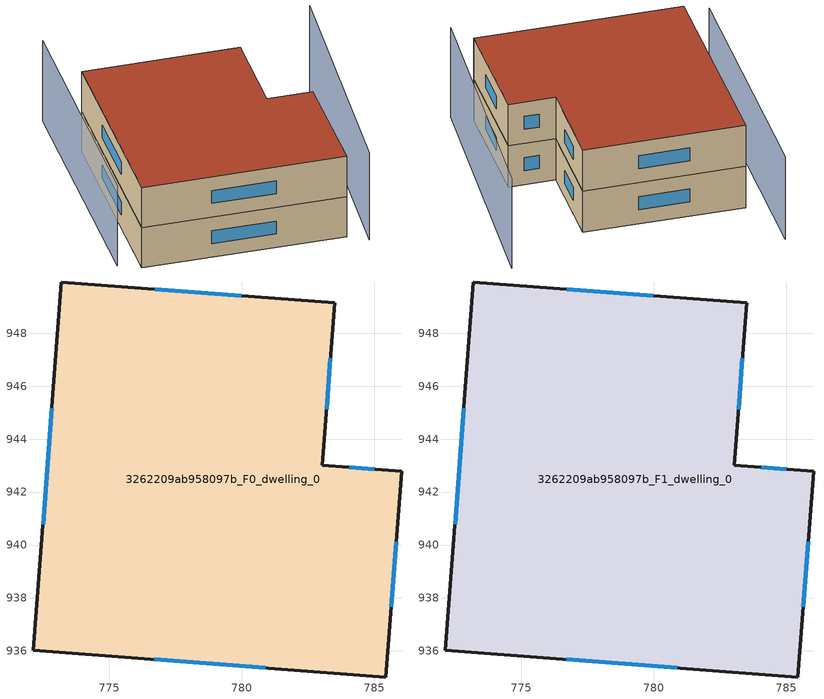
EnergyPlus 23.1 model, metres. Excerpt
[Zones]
3262209ab958097b_F0_dwelling_0
 floor ground (EU_floor_Construction): 783.51,949.15 783.05,943.02 786.04,942.79 785.45,935.01 772.13,936.02 773.19,949.94 z0
 wall outside (EU_wall_Construction): 783.51,949.15 773.19,949.94 772.13,936.02 785.45,935.01 786.04,942.79 783.05,943.02 783.51,949.15 z0:3
 window (EU_Window_Construction): 779.98,949.42 776.72,949.67 / 783.21,945.12 783.35,947.05 / 785.01,942.87 784.07,942.94 / 785.65,937.68 785.84,940.13 / 776.69,935.68 780.89,935.36 / 772.83,945.17 772.49,940.79 z1.03:1.97
3262209ab958097b_F1_dwelling_0
 floor to 3262209ab958097b_F0_dwelling_0 (EU_floor_Construction): 783.51,949.15 783.05,943.02 786.04,942.79 785.45,935.01 772.13,936.02 773.19,949.94 z3
 wall outside (EU_wall_Construction): 783.51,949.15 773.19,949.94 772.13,936.02 785.45,935.01 786.04,942.79 783.05,943.02 783.51,949.15 z3:6
 window (EU_Window_Construction): 779.98,949.42 776.72,949.67 / 783.21,945.12 783.35,947.05 / 785.01,942.87 784.07,942.94 / 785.65,937.68 785.84,940.13 / 776.69,935.68 780.89,935.36 / 772.83,945.17 772.49,940.79 z4.03:4.97
 roof outside (EU_roof_Construction): 785.45,935.01 786.04,942.79 783.05,943.02 783.51,949.15 773.19,949.94 772.13,936.02 z6
shading: 786.65,934.18 788.97,951.43 z0:6.5; 772.14,954.12 770.77,936.77 z0:6
[Building]
EU S2 Campaign: North Axis=0; Terrain=City; Solar Distribution=FullExterior
[Site:Location]
Cape.Town.Intl.AP: Latitude=-33.965; Longitude=18.602; Time Zone=2; Elevation=46
[SizingPeriod:WeatherFileDays]
AnnualSizingPeriod: Begin Month=1; Begin Day of Month=1; End Month=12; End Day of Month=31; Day of Week for Start Day=Monday; Use Weather File Daylight Saving Period=No; Use Weather File Rain and Snow Indicators=No
[MATERIAL]
EU_InternalMass_Material: Roughness=MediumRough; Thickness=0.1; Conductivity=1; Density=1800; Specific Heat=900; Thermal Absorptance=0.9; Solar Absorptance=0.7; Visible Absorptance=0.7
[MATERIAL:NOMASS] Roughness=MediumRough; Thermal Absorptance=0.9; Solar Absorptance=0.7; Visible Absorptance=0.7
Name | Thermal Resistance
EU_wall_NoMass | 0.493876
EU_roof_NoMass | 0.449382
EU_floor_NoMass | 1.25
[WINDOWMATERIAL:SIMPLEGLAZINGSYSTEM]
EU_Window_SimpleGlazing: UFactor=4.4; Solar Heat Gain Coefficient=0.85; Visible Transmittance=0.85
[CONSTRUCTION]
EU_wall_Construction: EU_wall_NoMass
EU_roof_Construction: EU_roof_NoMass
EU_floor_Construction: EU_floor_NoMass
EU_Window_Construction: EU_Window_SimpleGlazing
EU_InternalMass_Construction: EU_InternalMass_Material
[ZONE] Type=1; Multiplier=1; Ceiling Height=autocalculate; Floor Area=autocalculate; Part of Total Floor Area=Yes
Name | Volume
3262209ab958097b_F0_dwelling_0 | 503.618
3262209ab958097b_F1_dwelling_0 | 503.62
[INTERNALMASS] Construction=EU_InternalMass_Construction; Surface Area=167.873
Name | Zone or ZoneList
3262209ab958097b_F0_dwelling_0_EU_InternalMass | 3262209ab958097b_F0_dwelling_0
3262209ab958097b_F1_dwelling_0_EU_InternalMass | 3262209ab958097b_F1_dwelling_0
[OTHEREQUIPMENT] Fuel Type=Electricity; Design Level Calculation Method=Watts/Area; Power per Zone Floor Area=1; Fraction Latent=0; Fraction Radiant=0; Fraction Lost=0; Carbon Dioxide Generation Rate=0; EndUse Subcategory=EU_Step8_InternalGains
Name | Zone or ZoneList or Space or SpaceList | Schedule
EU_Step8_InternalGain_3262209ab958097b_F0_dwelling_0_f000 | 3262209ab958097b_F0_dwelling_0 | EU_Step8_GainSchedule_3262209ab958097b_F0_dwelling_0_f000
EU_Step8_InternalGain_3262209ab958097b_F1_dwelling_0_f000 | 3262209ab958097b_F1_dwelling_0 | EU_Step8_GainSchedule_3262209ab958097b_F1_dwelling_0_f000
[ZONEVENTILATION:DESIGNFLOWRATE] Schedule=EU_AlwaysOn; Design Flow Rate Calculation Method=AirChanges/Hour; Air Changes per Hour=0.64; Ventilation Type=Natural; Fan Pressure Rise=0; Fan Total Efficiency=1; Constant Term Coefficient=1; Temperature Term Coefficient=0; Velocity Term Coefficient=0; Velocity Squared Term Coefficient=0; Minimum Indoor Temperature=-100; Maximum Indoor Temperature=100; Delta Temperature=-100; Minimum Outdoor Temperature=-100; Maximum Outdoor Temperature=100; Maximum Wind Speed=40
Name | Zone or ZoneList or Space or SpaceList
EU_ConstantAir_3262209ab958097b_F0_dwelling_0 | 3262209ab958097b_F0_dwelling_0
EU_ConstantAir_3262209ab958097b_F1_dwelling_0 | 3262209ab958097b_F1_dwelling_0
[HVACTEMPLATE:THERMOSTAT] Constant Heating Setpoint=20; Constant Cooling Setpoint=50
EU_HeatOnly_3262209ab958097b_F0_dwelling_0; EU_HeatOnly_3262209ab958097b_F1_dwelling_0
[HVACTEMPLATE:ZONE:IDEALLOADSAIRSYSTEM] System Availability Schedule=EU_AlwaysOn; Maximum Heating Supply Air Temperature=50; Minimum Cooling Supply Air Temperature=13; Maximum Heating Supply Air Humidity Ratio=0.0156; Minimum Cooling Supply Air Humidity Ratio=0.0077; Heating Limit=NoLimit; Cooling Limit=NoLimit; Heating Availability Schedule=EU_AlwaysOn; Cooling Availability Schedule=EU_CoolingOff; Dehumidification Control Type=ConstantSensibleHeatRatio; Cooling Sensible Heat Ratio=0.7; Dehumidification Setpoint=60; Humidification Control Type=None; Humidification Setpoint=30; Outdoor Air Method=None; Outdoor Air Flow Rate per Person=0.00944; Outdoor Air Flow Rate per Zone Floor Area=0; Outdoor Air Flow Rate per Zone=0; Demand Controlled Ventilation Type=None; Outdoor Air Economizer Type=NoEconomizer; Heat Recovery Type=None; Sensible Heat Recovery Effectiveness=0.7; Latent Heat Recovery Effectiveness=0.65
Name | Template Thermostat
3262209ab958097b_F0_dwelling_0 | EU_HeatOnly_3262209ab958097b_F0_dwelling_0
3262209ab958097b_F1_dwelling_0 | EU_HeatOnly_3262209ab958097b_F1_dwelling_0
[SIZING:ZONE] Zone Cooling Design Supply Air Temperature Input Method=SupplyAirTemperature; Zone Cooling Design Supply Air Temperature=13; Zone Heating Design Supply Air Temperature Input Method=SupplyAirTemperature; Zone Heating Design Supply Air Temperature=50; Zone Cooling Design Supply Air Humidity Ratio=0.008; Zone Heating Design Supply Air Humidity Ratio=0.008; Cooling Design Air Flow Method=DesignDay; Cooling Design Air Flow Rate=0; Cooling Minimum Air Flow per Zone Floor Area=0.000762; Cooling Minimum Air Flow=0; Cooling Minimum Air Flow Fraction=0.2; Heating Design Air Flow Method=DesignDay; Heating Design Air Flow Rate=0; Heating Maximum Air Flow per Zone Floor Area=0.002032; Heating Maximum Air Flow=0.141576; Heating Maximum Air Flow Fraction=0.3; Account for Dedicated Outdoor Air System=No; Dedicated Outdoor Air System Control Strategy=NeutralSupplyAir; Dedicated Outdoor Air Low Setpoint Temperature for Design=autosize; Dedicated Outdoor Air High Setpoint Temperature for Design=autosize; Zone Load Sizing Method=Sensible Load Only No Latent Load; Zone Latent Cooling Design Supply Air Humidity Ratio Input Method=HumidityRatioDifference; Zone Cooling Design Supply Air Humidity Ratio Difference=0.005; Zone Latent Heating Design Supply Air Humidity Ratio Input Method=HumidityRatioDifference; Zone Humidification Design Supply Air Humidity Ratio Difference=0.005
3262209ab958097b_F0_dwelling_0; 3262209ab958097b_F1_dwelling_0
[SCHEDULE:CONSTANT]
Name | Hourly Value
EU_AlwaysOn | 1
EU_CoolingOff | 0
[SCHEDULE:FILE] Column Number=1; Rows to Skip at Top=0; Number of Hours of Data=8760; Column Separator=Comma; Interpolate to Timestep=No; Minutes per Item=60; Adjust Schedule for Daylight Savings=Yes
Name | File
EU_Step8_GainSchedule_3262209ab958097b_F0_dwelling_0_f000 | ../../schedules/3262209ab958097b/3262209ab958097b_F0_dwelling_0_f000_gain.csv
EU_Step8_GainSchedule_3262209ab958097b_F1_dwelling_0_f000 | ../../schedules/3262209ab958097b/3262209ab958097b_F1_dwelling_0_f000_gain.csv
